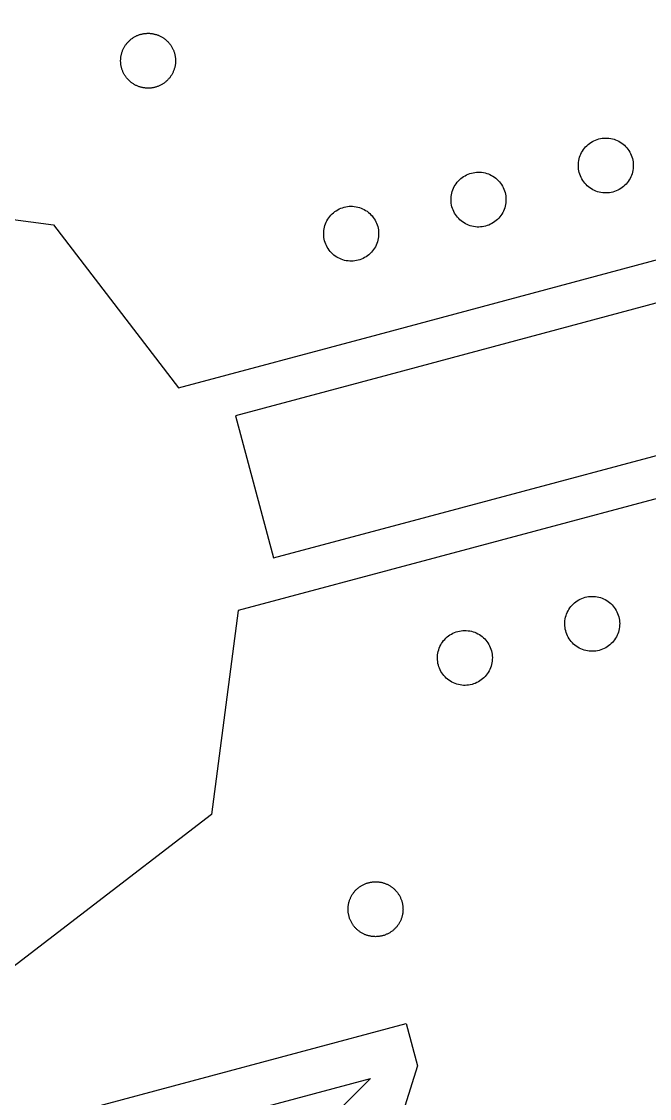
# Model space of a CAD drawing. Extents: x -16500 to 16500, y -16500 to 38576.
# Drawn here: x -10753 to -7895, y -5382 to -478 of the extents above; entities that cross this region are included whole.
import ezdxf

# ---------------------------------------------------------------- set-up
doc = ezdxf.new("R2010")
doc.units = 0
doc.header["$MEASUREMENT"] = 0
doc.layers.add('Top', color=1, linetype='Continuous')
doc.layers.add('Vias', color=60, linetype='Continuous')

msp = doc.modelspace()

# ---------------------------------------------------------------- linework, layer by layer
at = {"layer": 'Top', "linetype": 'Continuous'}
for points in [[(-5291.342, 9164.874), (-8626.704, 12500.234), (-12500.234, 8626.703), (-9290.551, 5417.021), (-13700.786, 6354.445), (-14839.727, 996.153), (-10392.695, 50.907), (-14945.686, -1169.063), (-13527.876, -6460.405), (-9164.874, -5291.342), (-12500.235, -8626.702), (-8626.705, -12500.234), (-5417.021, -9290.551), (-6354.445, -13700.786), (-996.153, -14839.727), (-50.907, -10392.695)], [(-5040.676, 9002.117), (-5233.862, 8950.353), (-5417.146, 9007.834), (-8626.704, 12217.392), (-12217.392, 8626.703), (-9007.833, 5417.146), (-9106.927, 5173.522), (-13546.739, 6117.234), (-14602.515, 1150.2), (-10162.703, 206.489), (-10204.285, 10.859), (-10316.4, -135.705), (-14700.737, -1310.485), (-13386.454, -6215.456), (-9002.117, -5040.676), (-8950.353, -5233.862), (-9007.834, -5417.145), (-12217.392, -8626.702), (-8626.704, -12217.391), (-5417.146, -9007.834), (-5173.522, -9106.927), (-6117.234, -13546.739), (-1150.2, -14602.515), (-206.489, -10162.703)]]:
    msp.add_lwpolyline(points, dxfattribs=at)
at = {"layer": 'Top'}
for points in [[(-12099.948, -1206.819), (-10608.11, -1403.223), (-10038.032, -2146.163), (-9129.615, -1902.754), (-7665.465, -1510.436)], [(-7616.29, -1693.962), (-9080.439, -2086.28)], [(-9080.44, -2086.279), (-9778.804, -2273.406), (-9605.395, -2920.576), (-8907.031, -2733.45), (-7442.881, -2341.132)], [(-7393.705, -2524.658), (-8857.855, -2916.976), (-9766.272, -3160.385), (-9888.504, -4088.829), (-11082.272, -5004.839)]]:
    msp.add_lwpolyline(points, dxfattribs=at)
at = {"layer": 'Vias'}
for points in [[(-10176.36, -781.338), (-10179.579, -781.31), (-10182.795, -781.2), (-10186.008, -781.007), (-10189.215, -780.731), (-10192.414, -780.372), (-10195.603, -779.932), (-10198.779, -779.409), (-10201.94, -778.805), (-10205.085, -778.119), (-10208.211, -777.353), (-10211.317, -776.507), (-10214.399, -775.581), (-10217.457, -774.576), (-10220.488, -773.492), (-10223.49, -772.331), (-10226.461, -771.093), (-10229.399, -769.778), (-10232.303, -768.389), (-10235.169, -766.925), (-10237.997, -765.388), (-10240.785, -763.779), (-10243.53, -762.098), (-10246.231, -760.347), (-10248.886, -758.528), (-10251.493, -756.64), (-10254.051, -754.686), (-10256.558, -752.667), (-10259.012, -750.584), (-10261.411, -748.438), (-10263.754, -746.232), (-10266.04, -743.966), (-10268.267, -741.641), (-10270.433, -739.26), (-10272.537, -736.825), (-10274.578, -734.335), (-10276.553, -731.794), (-10278.463, -729.203), (-10280.306, -726.564), (-10282.079, -723.878), (-10283.784, -721.148), (-10285.417, -718.374), (-10286.978, -715.559), (-10288.466, -712.705), (-10289.881, -709.814), (-10291.22, -706.887), (-10292.484, -703.927), (-10293.671, -700.935), (-10294.78, -697.913), (-10295.812, -694.864), (-10296.764, -691.79), (-10297.637, -688.692), (-10298.43, -685.572), (-10299.143, -682.433), (-10299.774, -679.277), (-10300.324, -676.105), (-10300.792, -672.921), (-10301.178, -669.725), (-10301.481, -666.521), (-10301.702, -663.31), (-10301.84, -660.094), (-10301.895, -656.876), (-10301.868, -653.657), (-10301.757, -650.44), (-10301.564, -647.227), (-10301.288, -644.02), (-10300.93, -640.822), (-10300.489, -637.633), (-10299.966, -634.457), (-10299.362, -631.296), (-10298.677, -628.151), (-10297.91, -625.024), (-10297.064, -621.919), (-10296.138, -618.836), (-10295.133, -615.779), (-10294.049, -612.748), (-10292.888, -609.746), (-10291.65, -606.775), (-10290.336, -603.836), (-10288.946, -600.933), (-10287.482, -598.066), (-10285.945, -595.238), (-10284.336, -592.451), (-10282.655, -589.706), (-10280.905, -587.005), (-10279.085, -584.35), (-10277.197, -581.742), (-10275.243, -579.184), (-10273.224, -576.678), (-10271.141, -574.224), (-10268.996, -571.825), (-10266.789, -569.481), (-10264.523, -567.195), (-10262.199, -564.969), (-10259.818, -562.803), (-10257.382, -560.699), (-10254.893, -558.658), (-10252.352, -556.682), (-10249.761, -554.772), (-10247.121, -552.93), (-10244.436, -551.156), (-10241.705, -549.452), (-10238.931, -547.819), (-10236.117, -546.258), (-10233.263, -544.769), (-10230.371, -543.355), (-10227.444, -542.016), (-10224.484, -540.752), (-10221.492, -539.565), (-10218.471, -538.455), (-10215.422, -537.424), (-10212.347, -536.472), (-10209.249, -535.599), (-10206.129, -534.806), (-10202.99, -534.093), (-10199.834, -533.462), (-10196.663, -532.912), (-10193.478, -532.444), (-10190.283, -532.058), (-10187.078, -531.755), (-10183.867, -531.534), (-10180.651, -531.396), (-10177.433, -531.34), (-10174.214, -531.368), (-10170.997, -531.479), (-10167.784, -531.672), (-10164.578, -531.948), (-10161.379, -532.306), (-10158.19, -532.747), (-10155.014, -533.269), (-10151.853, -533.874), (-10148.708, -534.559), (-10145.582, -535.325), (-10142.476, -536.172), (-10139.393, -537.098), (-10136.336, -538.103), (-10133.305, -539.186), (-10130.303, -540.348), (-10127.332, -541.586), (-10124.394, -542.9), (-10121.49, -544.29), (-10118.623, -545.753), (-10115.795, -547.29), (-10113.008, -548.9), (-10110.263, -550.58), (-10107.562, -552.331), (-10104.907, -554.151), (-10102.299, -556.038), (-10099.742, -557.992), (-10097.235, -560.011), (-10094.781, -562.094), (-10092.382, -564.24), (-10090.038, -566.447), (-10087.753, -568.713), (-10085.526, -571.037), (-10083.36, -573.418), (-10081.256, -575.854), (-10079.215, -578.343), (-10077.239, -580.884), (-10075.33, -583.475), (-10073.487, -586.114), (-10071.713, -588.8), (-10070.009, -591.531), (-10068.376, -594.304), (-10066.815, -597.119), (-10065.326, -599.973), (-10063.912, -602.865), (-10062.573, -605.791), (-10061.309, -608.752), (-10060.122, -611.744), (-10059.013, -614.765), (-10057.981, -617.814), (-10057.029, -620.889), (-10056.156, -623.987), (-10055.363, -627.106), (-10054.65, -630.245), (-10054.019, -633.402), (-10053.469, -636.573), (-10053.001, -639.758), (-10052.615, -642.953), (-10052.312, -646.158), (-10052.091, -649.369), (-10051.953, -652.585), (-10051.898, -655.803), (-10051.925, -659.021), (-10052.036, -662.238), (-10052.229, -665.451), (-10052.505, -668.658), (-10052.863, -671.857), (-10053.304, -675.045), (-10053.827, -678.221), (-10054.431, -681.383), (-10055.116, -684.528), (-10055.882, -687.654), (-10056.729, -690.76), (-10057.655, -693.842), (-10058.66, -696.9), (-10059.744, -699.931), (-10060.905, -702.933), (-10062.143, -705.904), (-10063.457, -708.842), (-10064.847, -711.746), (-10066.31, -714.612), (-10067.848, -717.44), (-10069.457, -720.228), (-10071.138, -722.973), (-10072.888, -725.674), (-10074.708, -728.329), (-10076.595, -730.936), (-10078.549, -733.494), (-10080.569, -736.001), (-10082.652, -738.455), (-10084.797, -740.854), (-10087.004, -743.197), (-10089.27, -745.483), (-10091.594, -747.71), (-10093.975, -749.876), (-10096.411, -751.98), (-10098.9, -754.02), (-10101.441, -755.996), (-10104.032, -757.906), (-10106.672, -759.748), (-10109.357, -761.522), (-10112.088, -763.226), (-10114.862, -764.86), (-10117.676, -766.421), (-10120.53, -767.909), (-10123.422, -769.324), (-10126.349, -770.663), (-10129.309, -771.927), (-10132.301, -773.114), (-10135.322, -774.223), (-10138.371, -775.254), (-10141.446, -776.207), (-10144.544, -777.08), (-10147.664, -777.873), (-10150.803, -778.585), (-10153.959, -779.217), (-10157.13, -779.767), (-10160.315, -780.235), (-10163.51, -780.62), (-10166.715, -780.924), (-10169.926, -781.145), (-10173.142, -781.283)], [(-8092.134, -1258.349), (-8099.985, -1258.185), (-8107.81, -1257.528), (-8115.579, -1256.381), (-8123.26, -1254.748), (-8130.823, -1252.636), (-8138.239, -1250.054), (-8145.478, -1247.011), (-8152.512, -1243.519), (-8159.313, -1239.593), (-8165.853, -1235.247), (-8172.108, -1230.499), (-8178.053, -1225.368), (-8183.663, -1219.874), (-8188.918, -1214.038), (-8193.795, -1207.884), (-8198.277, -1201.436), (-8202.345, -1194.719), (-8205.983, -1187.76), (-8209.177, -1180.586), (-8211.914, -1173.226), (-8214.184, -1165.709), (-8215.977, -1158.063), (-8217.287, -1150.321), (-8218.107, -1142.511), (-8218.436, -1134.665), (-8218.272, -1126.814), (-8217.615, -1118.989), (-8216.467, -1111.221), (-8214.835, -1103.539), (-8212.723, -1095.976), (-8210.141, -1088.56), (-8207.098, -1081.321), (-8203.606, -1074.287), (-8199.68, -1067.487), (-8195.334, -1060.946), (-8190.586, -1054.691), (-8185.455, -1048.747), (-8179.961, -1043.136), (-8174.125, -1037.882), (-8167.971, -1033.004), (-8161.523, -1028.522), (-8154.806, -1024.454), (-8147.847, -1020.816), (-8140.673, -1017.622), (-8133.313, -1014.885), (-8125.795, -1012.615), (-8118.15, -1010.822), (-8110.407, -1009.513), (-8102.598, -1008.692), (-8094.752, -1008.363), (-8086.901, -1008.527), (-8079.076, -1009.185), (-8071.307, -1010.332), (-8063.626, -1011.964), (-8056.063, -1014.076), (-8048.647, -1016.659), (-8041.408, -1019.702), (-8034.374, -1023.193), (-8027.574, -1027.12), (-8021.033, -1031.465), (-8014.778, -1036.213), (-8008.834, -1041.344), (-8003.223, -1046.838), (-7997.969, -1052.674), (-7993.091, -1058.828), (-7988.609, -1065.276), (-7984.541, -1071.993), (-7980.903, -1078.952), (-7977.709, -1086.126), (-7974.972, -1093.486), (-7972.702, -1101.004), (-7970.909, -1108.649), (-7969.6, -1116.392), (-7968.779, -1124.201), (-7968.45, -1132.047), (-7968.614, -1139.898), (-7969.271, -1147.723), (-7970.419, -1155.492), (-7972.051, -1163.173), (-7974.163, -1170.736), (-7976.745, -1178.152), (-7979.789, -1185.391), (-7983.28, -1192.425), (-7987.206, -1199.226), (-7991.552, -1205.766), (-7996.3, -1212.021), (-8001.431, -1217.966), (-8006.925, -1223.576), (-8012.761, -1228.831), (-8018.915, -1233.708), (-8025.363, -1238.19), (-8032.08, -1242.258), (-8039.039, -1245.896), (-8046.213, -1249.09), (-8053.573, -1251.827), (-8061.091, -1254.097), (-8068.736, -1255.89), (-8076.479, -1257.2), (-8084.288, -1258.02)], [(-8671.69, -1413.641), (-8679.541, -1413.477), (-8687.366, -1412.82), (-8695.135, -1411.673), (-8702.816, -1410.04), (-8710.379, -1407.928), (-8717.795, -1405.346), (-8725.034, -1402.303), (-8732.068, -1398.811), (-8738.869, -1394.885), (-8745.409, -1390.539), (-8751.664, -1385.791), (-8757.609, -1380.66), (-8763.219, -1375.166), (-8768.474, -1369.33), (-8773.351, -1363.176), (-8777.833, -1356.728), (-8781.901, -1350.011), (-8785.539, -1343.052), (-8788.733, -1335.878), (-8791.47, -1328.518), (-8793.74, -1321.001), (-8795.533, -1313.355), (-8796.843, -1305.613), (-8797.663, -1297.803), (-8797.992, -1289.957), (-8797.828, -1282.106), (-8797.171, -1274.281), (-8796.023, -1266.513), (-8794.391, -1258.831), (-8792.279, -1251.268), (-8789.697, -1243.852), (-8786.654, -1236.613), (-8783.162, -1229.579), (-8779.236, -1222.779), (-8774.89, -1216.238), (-8770.142, -1209.983), (-8765.011, -1204.039), (-8759.517, -1198.428), (-8753.681, -1193.174), (-8747.527, -1188.296), (-8741.079, -1183.814), (-8734.362, -1179.746), (-8727.403, -1176.108), (-8720.229, -1172.914), (-8712.869, -1170.177), (-8705.351, -1167.907), (-8697.706, -1166.114), (-8689.963, -1164.805), (-8682.154, -1163.984), (-8674.308, -1163.655), (-8666.457, -1163.819), (-8658.632, -1164.477), (-8650.863, -1165.624), (-8643.182, -1167.256), (-8635.619, -1169.368), (-8628.203, -1171.951), (-8620.964, -1174.994), (-8613.93, -1178.485), (-8607.13, -1182.412), (-8600.589, -1186.757), (-8594.334, -1191.505), (-8588.39, -1196.636), (-8582.779, -1202.13), (-8577.525, -1207.966), (-8572.647, -1214.12), (-8568.165, -1220.568), (-8564.097, -1227.285), (-8560.459, -1234.244), (-8557.265, -1241.418), (-8554.528, -1248.778), (-8552.258, -1256.296), (-8550.465, -1263.941), (-8549.156, -1271.684), (-8548.335, -1279.493), (-8548.006, -1287.339), (-8548.17, -1295.19), (-8548.827, -1303.015), (-8549.975, -1310.784), (-8551.607, -1318.465), (-8553.719, -1326.028), (-8556.301, -1333.444), (-8559.345, -1340.683), (-8562.836, -1347.717), (-8566.762, -1354.518), (-8571.108, -1361.058), (-8575.856, -1367.313), (-8580.987, -1373.258), (-8586.481, -1378.868), (-8592.317, -1384.123), (-8598.471, -1389), (-8604.919, -1393.482), (-8611.636, -1397.55), (-8618.595, -1401.188), (-8625.769, -1404.382), (-8633.129, -1407.119), (-8640.647, -1409.389), (-8648.292, -1411.182), (-8656.035, -1412.492), (-8663.844, -1413.312)], [(-9251.245, -1568.932), (-9259.096, -1568.768), (-9266.921, -1568.111), (-9274.69, -1566.964), (-9282.371, -1565.331), (-9289.934, -1563.219), (-9297.35, -1560.637), (-9304.589, -1557.594), (-9311.623, -1554.102), (-9318.424, -1550.176), (-9324.964, -1545.83), (-9331.219, -1541.082), (-9337.164, -1535.951), (-9342.774, -1530.457), (-9348.029, -1524.621), (-9352.906, -1518.467), (-9357.388, -1512.019), (-9361.456, -1505.302), (-9365.094, -1498.343), (-9368.288, -1491.169), (-9371.025, -1483.809), (-9373.295, -1476.292), (-9375.088, -1468.646), (-9376.398, -1460.904), (-9377.218, -1453.094), (-9377.547, -1445.248), (-9377.383, -1437.397), (-9376.726, -1429.572), (-9375.578, -1421.804), (-9373.946, -1414.122), (-9371.834, -1406.559), (-9369.252, -1399.143), (-9366.209, -1391.904), (-9362.717, -1384.87), (-9358.791, -1378.07), (-9354.445, -1371.529), (-9349.697, -1365.274), (-9344.566, -1359.33), (-9339.072, -1353.719), (-9333.236, -1348.465), (-9327.082, -1343.587), (-9320.634, -1339.105), (-9313.917, -1335.037), (-9306.958, -1331.399), (-9299.784, -1328.205), (-9292.424, -1325.468), (-9284.906, -1323.198), (-9277.261, -1321.405), (-9269.518, -1320.096), (-9261.709, -1319.275), (-9253.863, -1318.946), (-9246.012, -1319.11), (-9238.187, -1319.768), (-9230.418, -1320.915), (-9222.737, -1322.547), (-9215.174, -1324.659), (-9207.758, -1327.242), (-9200.519, -1330.285), (-9193.485, -1333.776), (-9186.685, -1337.703), (-9180.144, -1342.048), (-9173.889, -1346.796), (-9167.945, -1351.927), (-9162.334, -1357.421), (-9157.08, -1363.257), (-9152.202, -1369.411), (-9147.72, -1375.859), (-9143.652, -1382.576), (-9140.014, -1389.535), (-9136.82, -1396.709), (-9134.083, -1404.069), (-9131.813, -1411.587), (-9130.02, -1419.232), (-9128.711, -1426.975), (-9127.89, -1434.784), (-9127.561, -1442.63), (-9127.725, -1450.481), (-9128.382, -1458.306), (-9129.53, -1466.075), (-9131.162, -1473.756), (-9133.274, -1481.319), (-9135.856, -1488.735), (-9138.9, -1495.974), (-9142.391, -1503.008), (-9146.317, -1509.809), (-9150.663, -1516.349), (-9155.411, -1522.604), (-9160.542, -1528.549), (-9166.036, -1534.159), (-9171.872, -1539.414), (-9178.026, -1544.291), (-9184.474, -1548.773), (-9191.191, -1552.841), (-9198.15, -1556.479), (-9205.324, -1559.673), (-9212.684, -1562.41), (-9220.202, -1564.68), (-9227.847, -1566.473), (-9235.59, -1567.783), (-9243.399, -1568.603)], [(-8154.052, -3345.493), (-8161.903, -3345.329), (-8169.728, -3344.671), (-8177.497, -3343.524), (-8185.178, -3341.892), (-8192.741, -3339.78), (-8200.157, -3337.197), (-8207.396, -3334.154), (-8214.43, -3330.663), (-8221.23, -3326.736), (-8227.771, -3322.391), (-8234.026, -3317.643), (-8239.97, -3312.512), (-8245.581, -3307.018), (-8250.835, -3301.182), (-8255.713, -3295.028), (-8260.195, -3288.58), (-8264.263, -3281.863), (-8267.901, -3274.904), (-8271.095, -3267.73), (-8273.832, -3260.37), (-8276.102, -3252.852), (-8277.895, -3245.207), (-8279.204, -3237.464), (-8280.025, -3229.655), (-8280.354, -3221.809), (-8280.19, -3213.958), (-8279.533, -3206.133), (-8278.385, -3198.364), (-8276.753, -3190.683), (-8274.641, -3183.12), (-8272.059, -3175.704), (-8269.015, -3168.465), (-8265.524, -3161.431), (-8261.598, -3154.63), (-8257.252, -3148.09), (-8252.504, -3141.835), (-8247.373, -3135.89), (-8241.879, -3130.28), (-8236.043, -3125.025), (-8229.889, -3120.148), (-8223.441, -3115.666), (-8216.724, -3111.598), (-8209.765, -3107.96), (-8202.591, -3104.766), (-8195.231, -3102.029), (-8187.713, -3099.759), (-8180.068, -3097.966), (-8172.325, -3096.656), (-8164.516, -3095.836), (-8156.67, -3095.507), (-8148.819, -3095.671), (-8140.994, -3096.328), (-8133.225, -3097.475), (-8125.544, -3099.108), (-8117.981, -3101.22), (-8110.565, -3103.802), (-8103.326, -3106.845), (-8096.292, -3110.337), (-8089.491, -3114.263), (-8082.951, -3118.609), (-8076.696, -3123.357), (-8070.751, -3128.488), (-8065.141, -3133.982), (-8059.886, -3139.818), (-8055.009, -3145.972), (-8050.527, -3152.42), (-8046.459, -3159.137), (-8042.821, -3166.096), (-8039.627, -3173.27), (-8036.89, -3180.63), (-8034.62, -3188.147), (-8032.827, -3195.793), (-8031.517, -3203.535), (-8030.697, -3211.345), (-8030.368, -3219.191), (-8030.532, -3227.042), (-8031.189, -3234.867), (-8032.337, -3242.635), (-8033.969, -3250.317), (-8036.081, -3257.88), (-8038.663, -3265.296), (-8041.706, -3272.535), (-8045.198, -3279.569), (-8049.124, -3286.369), (-8053.47, -3292.91), (-8058.218, -3299.165), (-8063.349, -3305.109), (-8068.843, -3310.72), (-8074.679, -3315.974), (-8080.833, -3320.852), (-8087.281, -3325.334), (-8093.998, -3329.402), (-8100.957, -3333.04), (-8108.131, -3336.234), (-8115.491, -3338.971), (-8123.009, -3341.241), (-8130.654, -3343.034), (-8138.397, -3344.343), (-8146.206, -3345.164)], [(-8733.607, -3500.784), (-8741.458, -3500.62), (-8749.283, -3499.962), (-8757.052, -3498.815), (-8764.733, -3497.183), (-8772.296, -3495.071), (-8779.712, -3492.488), (-8786.951, -3489.445), (-8793.985, -3485.954), (-8800.785, -3482.027), (-8807.326, -3477.682), (-8813.581, -3472.934), (-8819.525, -3467.803), (-8825.136, -3462.309), (-8830.39, -3456.473), (-8835.268, -3450.319), (-8839.75, -3443.871), (-8843.818, -3437.154), (-8847.456, -3430.195), (-8850.65, -3423.021), (-8853.387, -3415.661), (-8855.657, -3408.143), (-8857.45, -3400.498), (-8858.759, -3392.755), (-8859.58, -3384.946), (-8859.909, -3377.1), (-8859.745, -3369.249), (-8859.088, -3361.424), (-8857.94, -3353.655), (-8856.308, -3345.974), (-8854.196, -3338.411), (-8851.614, -3330.995), (-8848.57, -3323.756), (-8845.079, -3316.722), (-8841.153, -3309.921), (-8836.807, -3303.381), (-8832.059, -3297.126), (-8826.928, -3291.181), (-8821.434, -3285.571), (-8815.598, -3280.316), (-8809.444, -3275.439), (-8802.996, -3270.957), (-8796.279, -3266.889), (-8789.32, -3263.251), (-8782.146, -3260.057), (-8774.786, -3257.32), (-8767.268, -3255.05), (-8759.623, -3253.257), (-8751.88, -3251.947), (-8744.071, -3251.127), (-8736.225, -3250.798), (-8728.374, -3250.962), (-8720.549, -3251.619), (-8712.78, -3252.766), (-8705.099, -3254.399), (-8697.536, -3256.511), (-8690.12, -3259.093), (-8682.881, -3262.136), (-8675.847, -3265.628), (-8669.046, -3269.554), (-8662.506, -3273.9), (-8656.251, -3278.648), (-8650.306, -3283.779), (-8644.696, -3289.273), (-8639.441, -3295.109), (-8634.564, -3301.263), (-8630.082, -3307.711), (-8626.014, -3314.428), (-8622.376, -3321.387), (-8619.182, -3328.561), (-8616.445, -3335.921), (-8614.175, -3343.438), (-8612.382, -3351.084), (-8611.072, -3358.826), (-8610.252, -3366.636), (-8609.923, -3374.482), (-8610.087, -3382.333), (-8610.744, -3390.158), (-8611.892, -3397.926), (-8613.524, -3405.608), (-8615.636, -3413.171), (-8618.218, -3420.587), (-8621.261, -3427.826), (-8624.753, -3434.86), (-8628.679, -3441.66), (-8633.025, -3448.201), (-8637.773, -3454.456), (-8642.904, -3460.4), (-8648.398, -3466.011), (-8654.234, -3471.265), (-8660.388, -3476.143), (-8666.836, -3480.625), (-8673.553, -3484.693), (-8680.512, -3488.331), (-8687.686, -3491.525), (-8695.046, -3494.262), (-8702.564, -3496.532), (-8710.209, -3498.325), (-8717.952, -3499.634), (-8725.761, -3500.455)], [(-9141.084, -4645.041), (-9144.302, -4645.014), (-9147.519, -4644.903), (-9150.732, -4644.71), (-9153.939, -4644.434), (-9157.138, -4644.076), (-9160.326, -4643.635), (-9163.502, -4643.112), (-9166.664, -4642.508), (-9169.809, -4641.823), (-9172.935, -4641.057), (-9176.041, -4640.21), (-9179.123, -4639.284), (-9182.181, -4638.279), (-9185.212, -4637.195), (-9188.214, -4636.034), (-9191.185, -4634.796), (-9194.123, -4633.482), (-9197.027, -4632.092), (-9199.893, -4630.629), (-9202.721, -4629.091), (-9205.509, -4627.482), (-9208.254, -4625.801), (-9210.955, -4624.051), (-9213.61, -4622.231), (-9216.217, -4620.344), (-9218.775, -4618.39), (-9221.282, -4616.37), (-9223.736, -4614.287), (-9226.135, -4612.142), (-9228.478, -4609.935), (-9230.764, -4607.669), (-9232.991, -4605.345), (-9235.157, -4602.964), (-9237.261, -4600.528), (-9239.301, -4598.039), (-9241.277, -4595.498), (-9243.187, -4592.907), (-9245.029, -4590.267), (-9246.803, -4587.582), (-9248.507, -4584.851), (-9250.141, -4582.077), (-9251.702, -4579.263), (-9253.19, -4576.409), (-9254.605, -4573.517), (-9255.944, -4570.59), (-9257.208, -4567.63), (-9258.395, -4564.638), (-9259.504, -4561.617), (-9260.535, -4558.568), (-9261.488, -4555.493), (-9262.361, -4552.395), (-9263.154, -4549.275), (-9263.866, -4546.136), (-9264.498, -4542.98), (-9265.048, -4539.809), (-9265.516, -4536.624), (-9265.901, -4533.429), (-9266.205, -4530.224), (-9266.426, -4527.013), (-9266.564, -4523.797), (-9266.619, -4520.579), (-9266.591, -4517.36), (-9266.481, -4514.144), (-9266.288, -4510.931), (-9266.012, -4507.724), (-9265.653, -4504.525), (-9265.213, -4501.336), (-9264.69, -4498.16), (-9264.086, -4494.999), (-9263.4, -4491.854), (-9262.634, -4488.728), (-9261.788, -4485.622), (-9260.862, -4482.54), (-9259.857, -4479.482), (-9258.773, -4476.451), (-9257.612, -4473.449), (-9256.374, -4470.478), (-9255.059, -4467.54), (-9253.67, -4464.636), (-9252.206, -4461.77), (-9250.669, -4458.942), (-9249.06, -4456.154), (-9247.379, -4453.409), (-9245.628, -4450.708), (-9243.809, -4448.053), (-9241.921, -4445.446), (-9239.967, -4442.888), (-9237.948, -4440.381), (-9235.865, -4437.927), (-9233.719, -4435.528), (-9231.513, -4433.185), (-9229.247, -4430.899), (-9226.922, -4428.672), (-9224.541, -4426.506), (-9222.106, -4424.402), (-9219.616, -4422.361), (-9217.075, -4420.386), (-9214.484, -4418.476), (-9211.845, -4416.633), (-9209.159, -4414.86), (-9206.429, -4413.155), (-9203.655, -4411.522), (-9200.84, -4409.961), (-9197.986, -4408.473), (-9195.095, -4407.058), (-9192.168, -4405.719), (-9189.208, -4404.455), (-9186.216, -4403.268), (-9183.194, -4402.159), (-9180.145, -4401.127), (-9177.071, -4400.175), (-9173.973, -4399.302), (-9170.853, -4398.509), (-9167.714, -4397.796), (-9164.558, -4397.165), (-9161.386, -4396.615), (-9158.202, -4396.147), (-9155.006, -4395.761), (-9151.802, -4395.458), (-9148.591, -4395.237), (-9145.375, -4395.099), (-9142.157, -4395.044), (-9138.938, -4395.071), (-9135.721, -4395.182), (-9132.508, -4395.375), (-9129.301, -4395.651), (-9126.103, -4396.009), (-9122.914, -4396.45), (-9119.738, -4396.973), (-9116.577, -4397.577), (-9113.432, -4398.262), (-9110.305, -4399.029), (-9107.2, -4399.875), (-9104.117, -4400.801), (-9101.06, -4401.806), (-9098.029, -4402.89), (-9095.027, -4404.051), (-9092.056, -4405.289), (-9089.117, -4406.603), (-9086.214, -4407.993), (-9083.347, -4409.457), (-9080.519, -4410.994), (-9077.732, -4412.603), (-9074.987, -4414.284), (-9072.286, -4416.034), (-9069.631, -4417.854), (-9067.023, -4419.742), (-9064.465, -4421.696), (-9061.959, -4423.715), (-9059.505, -4425.798), (-9057.106, -4427.943), (-9054.762, -4430.15), (-9052.476, -4432.416), (-9050.25, -4434.74), (-9048.084, -4437.121), (-9045.98, -4439.557), (-9043.939, -4442.046), (-9041.963, -4444.587), (-9040.053, -4447.178), (-9038.211, -4449.818), (-9036.437, -4452.503), (-9034.733, -4455.234), (-9033.1, -4458.008), (-9031.539, -4460.822), (-9030.05, -4463.676), (-9028.636, -4466.568), (-9027.297, -4469.495), (-9026.033, -4472.455), (-9024.846, -4475.447), (-9023.736, -4478.468), (-9022.705, -4481.517), (-9021.753, -4484.592), (-9020.88, -4487.69), (-9020.087, -4490.81), (-9019.374, -4493.949), (-9018.743, -4497.105), (-9018.193, -4500.276), (-9017.725, -4503.461), (-9017.339, -4506.656), (-9017.036, -4509.861), (-9016.815, -4513.072), (-9016.677, -4516.288), (-9016.621, -4519.506), (-9016.649, -4522.725), (-9016.76, -4525.942), (-9016.953, -4529.155), (-9017.229, -4532.361), (-9017.587, -4535.56), (-9018.028, -4538.749), (-9018.55, -4541.925), (-9019.155, -4545.086), (-9019.84, -4548.231), (-9020.606, -4551.357), (-9021.453, -4554.463), (-9022.379, -4557.546), (-9023.384, -4560.603), (-9024.467, -4563.634), (-9025.629, -4566.636), (-9026.867, -4569.607), (-9028.181, -4572.545), (-9029.571, -4575.449), (-9031.034, -4578.316), (-9032.571, -4581.144), (-9034.181, -4583.931), (-9035.861, -4586.676), (-9037.612, -4589.377), (-9039.432, -4592.032), (-9041.319, -4594.64), (-9043.273, -4597.197), (-9045.292, -4599.704), (-9047.375, -4602.158), (-9049.521, -4604.557), (-9051.728, -4606.901), (-9053.994, -4609.186), (-9056.318, -4611.413), (-9058.699, -4613.579), (-9061.135, -4615.683), (-9063.624, -4617.724), (-9066.165, -4619.7), (-9068.756, -4621.609), (-9071.395, -4623.452), (-9074.081, -4625.226), (-9076.812, -4626.93), (-9079.585, -4628.563), (-9082.4, -4630.124), (-9085.254, -4631.613), (-9088.146, -4633.027), (-9091.072, -4634.366), (-9094.033, -4635.63), (-9097.025, -4636.817), (-9100.046, -4637.926), (-9103.095, -4638.958), (-9106.17, -4639.91), (-9109.268, -4640.783), (-9112.387, -4641.576), (-9115.526, -4642.289), (-9118.683, -4642.92), (-9121.854, -4643.47), (-9125.039, -4643.938), (-9128.234, -4644.324), (-9131.439, -4644.627), (-9134.65, -4644.848), (-9137.866, -4644.986)]]:
    msp.add_lwpolyline(points, close=True, dxfattribs=at)

doc.saveas('drawing.dxf')
